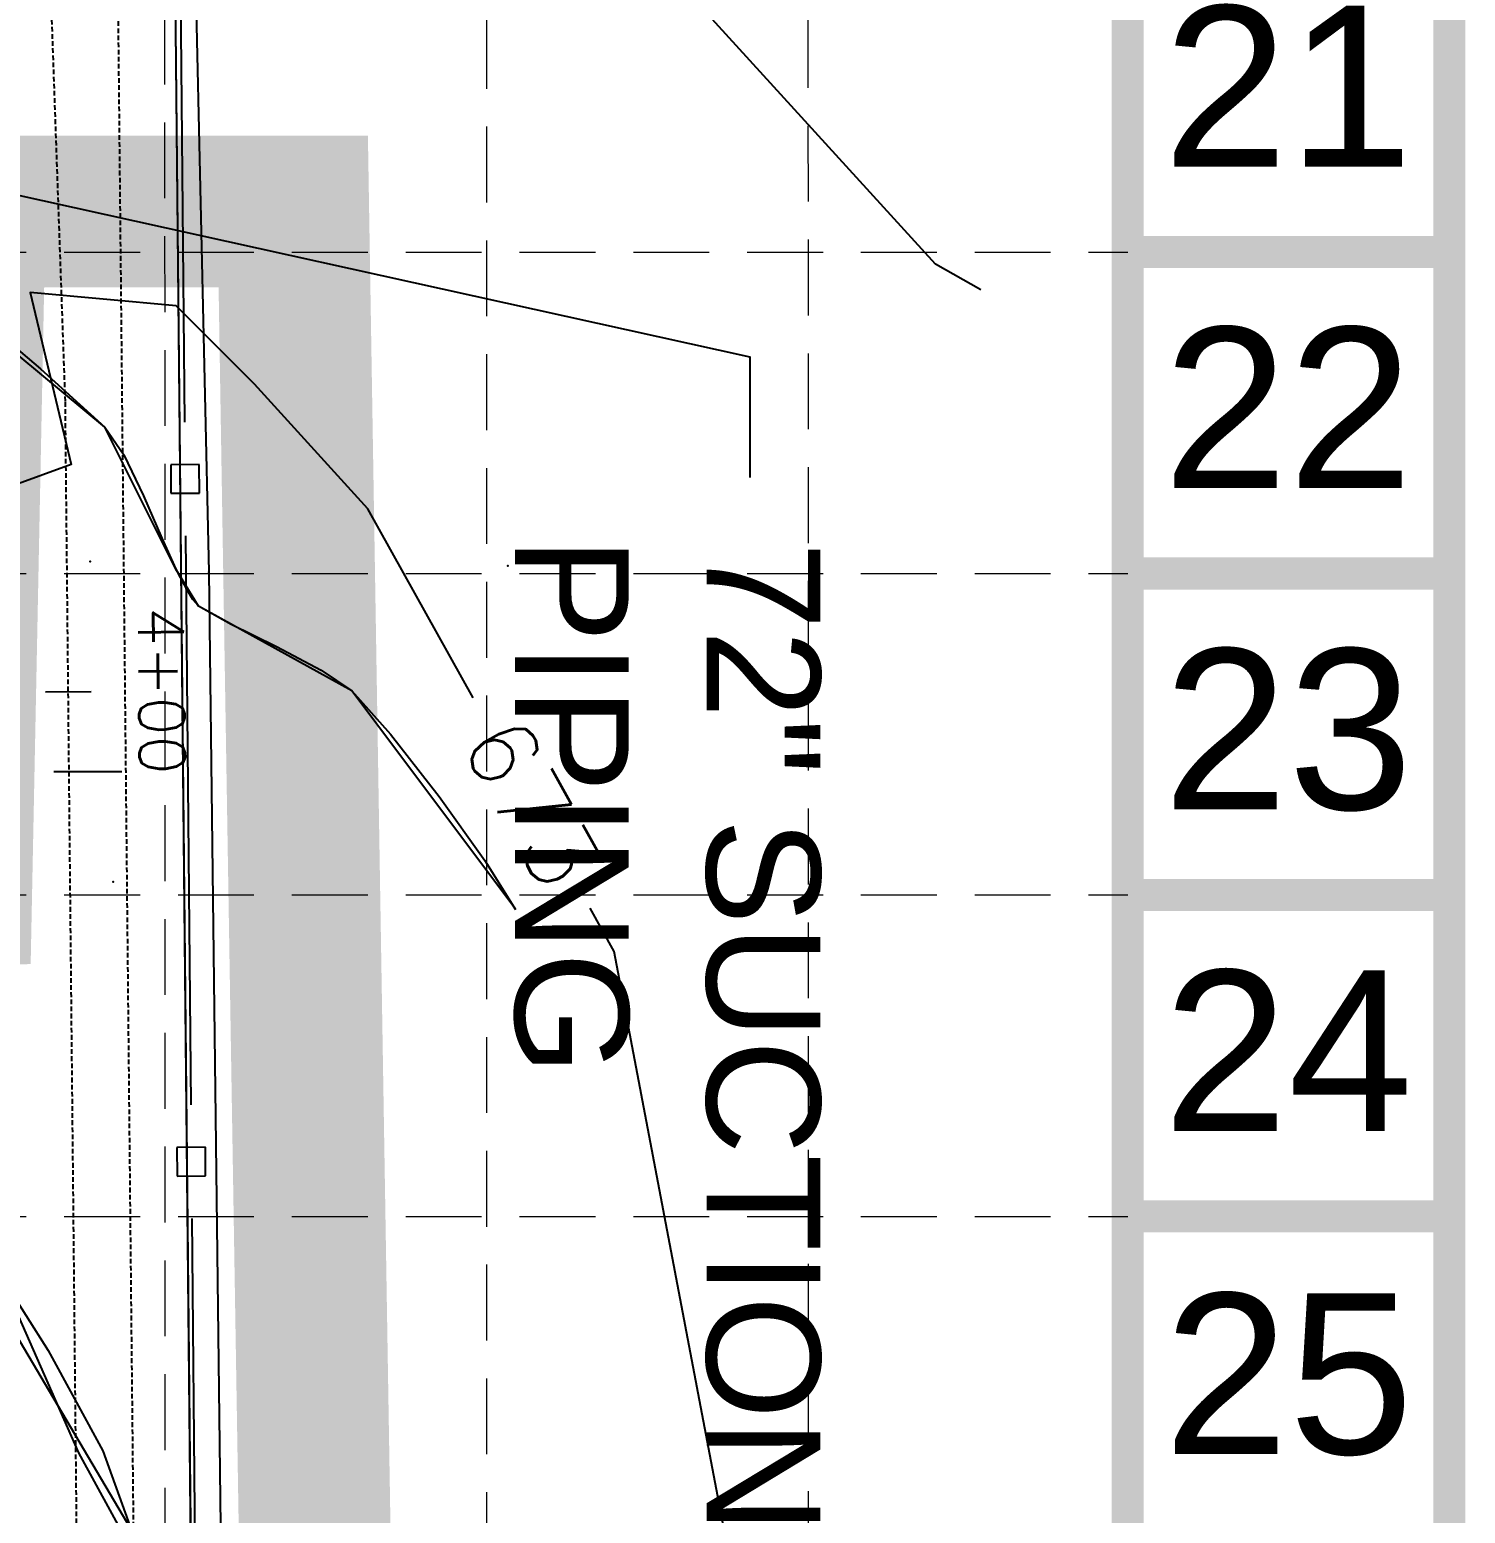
# Model space of a CAD drawing. Header units: inches. Extents: x 8056544 to 8057224, y 14638228 to 14639314.
# Drawn here: x 8057147.8 to 8057223.5, y 14638874 to 14638952.2 of the extents above; entities that cross this region are included whole.
import ezdxf
from ezdxf.enums import TextEntityAlignment as Align

# ---------------------------------------------------------------- set-up
doc = ezdxf.new("R2010")
doc.units = ezdxf.units.IN
doc.header["$MEASUREMENT"] = 0
doc.linetypes.add('DASHED2', pattern=[0.375, 0.25, -0.125])
doc.linetypes.add('HIDDEN', pattern=[0.375, 0.25, -0.125])
for name, color, linetype in [('12INCH TANK DRAIN-TXT-DRAIN', 7, 'Continuous'), ('12INCH TANK DRAIN-TXT-DRAIN20', 7, 'Continuous'), ('BASE', 7, 'Continuous'), ('BOUNDARY', 4, 'PL2'), ('C-DRAIN_', 7, 'DASHED2'), ('EC', 35, 'Continuous'), ('EX-FENCE', 2, 'FENCELINE1'), ('FN-6TXT', 6, 'Continuous'), ('FN-NEW-FENCE', 7, 'FENCELINE1'), ('GRID', 254, 'HIDDEN'), ('LIMITS OF DISTURBANCE', 1, 'HIDDEN'), ('POINT', 7, 'Continuous')]:
    doc.layers.add(name, color=color, linetype=linetype)
doc.styles.add('20-120', font='ROMANS.shx', dxfattribs={"height": 2.4})
doc.styles.add('30-120', font='ROMANS.shx', dxfattribs={"height": 3.6})
doc.styles.add('ROMANF', font='ROMANF.SHX')
doc.styles.get("Standard").update_dxf_attribs({"font": 'ARIAL.TTF'})
doc.linetypes.add('BARBWIRE_1', pattern='A,1,-0.1,["X",Standard,S=0.075,R=0,X=-0.025,Y=-0.0375],-0.1', length=1.2)
doc.linetypes.add('FENCELINE1', pattern='A,0.25,-0.1,[133,ltypeshp.shx,S=0.1,R=0,X=-0.1,Y=0],-0.1,1', length=1.45)
doc.linetypes.add('PL2', pattern='A,0.625,-0.058095,["l",ROMANF,S=0.14,R=0,X=0,Y=-0.055],-0.161905,0.625,-0.125,0.125,-0.125,0.125,-0.125', length=2.095)

# ---------------------------------------------------------------- blocks, each defined once
blk = doc.blocks.new('lbl_tic')
blk.add_line((0, -0.04165), (0, 0.04165))

msp = doc.modelspace()

# ---------------------------------------------------------------- linework, layer by layer
for p, q in [((8057156.764, 14638929.288), (8057155.264, 14638929.274)), ((8057155.264, 14638929.274), (8057155.278, 14638927.775)), ((8057156.777, 14638927.788), (8057156.764, 14638929.288)), ((8057155.278, 14638927.775), (8057156.777, 14638927.788)), ((8057157.093, 14638893.29), (8057155.593, 14638893.276)), ((8057155.593, 14638893.276), (8057155.607, 14638891.776)), ((8057157.107, 14638891.79), (8057157.093, 14638893.29)), ((8057155.607, 14638891.776), (8057157.107, 14638891.79))]:
    msp.add_line(p, q)
at = {"layer": 'BASE', "const_width": 1.695}
for points in [[(8057222.667, 14638228.634), (8057222.667, 14639313.374), (8056544.705, 14639313.374), (8056544.705, 14638228.634)], [(8057205.718, 14638245.583), (8057205.718, 14639296.425), (8056561.654, 14639296.425), (8056561.654, 14638245.583)]]:
    msp.add_lwpolyline(points, close=True, dxfattribs=at)
for points in [[(8057222.667, 14638940.495), (8057205.718, 14638940.495)], [(8057222.667, 14638923.545), (8057205.718, 14638923.545)], [(8057222.667, 14638906.596), (8057205.718, 14638906.596)], [(8057222.667, 14638889.647), (8057205.718, 14638889.647)]]:
    msp.add_lwpolyline(points, dxfattribs=at)
at = {"layer": 'BOUNDARY', "color": 7, "linetype": 'Continuous'}
msp.add_line((8057154.299, 14639073.081), (8057159.289, 14638576.482), dxfattribs=at)
msp.add_line((8057154.299, 14639073.081), (8057159.289, 14638576.482), dxfattribs=at)
at = {"layer": 'C-DRAIN_', "color": 5}
for points in [[(8056949.552, 14638766.244), (8057150.767, 14638827.719), (8057149.711, 14638932.626), (8057146.908, 14639012.457)], [(8056950.586, 14638761.331), (8057153.811, 14638823.42), (8057151.93, 14639010.322)]]:
    msp.add_lwpolyline(points, dxfattribs=at)
at = {"layer": 'EC', "flags": 128}
for points, elevation in [([(8057197.977, 14638938.496), (8057195.578, 14638939.851), (8057176.001, 14638961.344), (8057160.504, 14638976.872), (8057154.908, 14638982.899), (8057145.466, 14638986.105), (8057105.919, 14639008.084), (8057099.261, 14638998.747), (8057094.345, 14638996.81)], 672), ([(8057171.207, 14638916.983), (8057165.656, 14638926.96), (8057159.679, 14638933.521), (8057155.556, 14638937.652), (8057147.853, 14638938.367), (8057150.015, 14638929.299), (8057145.71, 14638927.731), (8057140.432, 14638928.286), (8057135.934, 14638931.587), (8057129.811, 14638940.567), (8057132.183, 14638952.494), (8057132.361, 14638953.863), (8057105.469, 14638975.941), (8057105.466, 14638975.949), (8057105.32, 14638976.022), (8057078.416, 14638978.903)], 673), ([(8057191.69, 14638838.357), (8057186.051, 14638845.468), (8057184.439, 14638873.123), (8057178.649, 14638903.608), (8057177.375, 14638905.898)], 673), ([(8057171.047, 14638793.73), (8057163.786, 14638827.23), (8057156.307, 14638866.414), (8057150.417, 14638877.186), (8057146.199, 14638886.733), (8057137.395, 14638900.602)], 674)]:
    msp.add_lwpolyline(points, dxfattribs=dict(at, elevation=elevation))
at = {"layer": 'EC', "linetype": 'Continuous'}
for points in [[(8057153.175, 14638873.141), (8057139.158, 14638896.856), (8057126.728, 14638909.297), (8057104.232, 14638932.082), (8057102.191, 14638932.205), (8057096.028, 14638931.596), (8057094.556, 14638933.437), (8057090.214, 14638935.542), (8057060.524, 14638937.009), (8057058.434, 14638937.33), (8057055.95, 14638936.253), (8057055.387, 14638936.347), (8057014.423, 14638952.232), (8057012.253, 14638953.888), (8057011.797, 14638966.621), (8057011.1, 14638969.321), (8057005.265, 14638981.113), (8057003.472, 14638984.952)], [(8057173.441, 14638905.84), (8057164.821, 14638917.364), (8057156.732, 14638921.827), (8057155.533, 14638923.769), (8057151.798, 14638931.261), (8057124.671, 14638953.785)]]:
    msp.add_lwpolyline(points, dxfattribs=at)
at = {"layer": 'EC'}
for points in [[(8057143.715, 14638938.304, 673), (8057148.403, 14638934.339, 673), (8057151.799, 14638931.268, 673), (8057151.799, 14638931.268, 673), (8057152.787, 14638929.807, 673), (8057153.835, 14638927.632, 673), (8057154.801, 14638925.4, 673), (8057155.543, 14638923.767, 673), (8057155.543, 14638923.767, 673), (8057155.766, 14638923.333, 673), (8057156.078, 14638922.749, 673), (8057156.421, 14638922.191, 673), (8057156.735, 14638921.837, 673), (8057156.735, 14638921.837, 673), (8057158.451, 14638920.875, 673), (8057160.842, 14638919.688, 673), (8057163.2, 14638918.456, 673), (8057164.816, 14638917.36, 673), (8057164.816, 14638917.36, 673), (8057166.861, 14638915.069, 673), (8057169.419, 14638911.795, 673), (8057171.831, 14638908.419, 673), (8057173.441, 14638905.823, 673)], [(8057145.248, 14638888.162, 674), (8057148.799, 14638882.571, 674), (8057151.694, 14638877.283, 674), (8057153.187, 14638873.141, 674)]]:
    msp.add_polyline3d(points, dxfattribs=at)
at = {"layer": 'EX-FENCE', "color": 7, "linetype": 'BARBWIRE_1'}
for p, q in [((8057156.198, 14638970.874), (8057157.283, 14638923.607)), ((8057157.283, 14638923.607), (8057157.888, 14638873.336))]:
    msp.add_line(p, q, dxfattribs=at)
at = {"layer": 'EX-FENCE', "color": 7, "linetype": 'Continuous'}
for p, q in [((8057155.719, 14638961.53), (8057155.993, 14638931.531)), ((8057156.048, 14638925.531), (8057156.322, 14638895.533)), ((8057156.377, 14638889.533), (8057156.651, 14638859.534))]:
    msp.add_line(p, q, dxfattribs=at)
at = {"layer": 'FN-6TXT', "color": 7, "ltscale": 50}
msp.add_lwpolyline([(8057140.456, 14638944.98), (8057185.793, 14638934.966), (8057185.793, 14638928.607)], dxfattribs=at)
at = {"layer": 'FN-NEW-FENCE', "ltscale": 0.5}
msp.add_lwpolyline([(8057114.9, 14639072.595), (8057154.299, 14639073.081), (8057158.787, 14638626.484), (8056878.789, 14638624.541), (8056878.917, 14638614.207)], dxfattribs=at)
at = {"layer": 'GRID', "color": 252, "linetype": 'HIDDEN', "lineweight": 0, "ltscale": 16}
for p, q in [((8057154.997, 14638313.328), (8057154.946, 14639296.805)), ((8057171.983, 14638313.106), (8057171.895, 14639296.805)), ((8057188.943, 14638313.152), (8057188.844, 14639296.805)), ((8056561.654, 14638940.495), (8057205.718, 14638940.495)), ((8056561.654, 14638923.545), (8057205.718, 14638923.545)), ((8056561.654, 14638906.596), (8057205.718, 14638906.596)), ((8056561.654, 14638889.647), (8057205.718, 14638889.647))]:
    msp.add_line(p, q, dxfattribs=at)
at = {"layer": 'LIMITS OF DISTURBANCE', "ltscale": 100, "const_width": 8}
msp.add_lwpolyline([(8057144.674, 14638942.632), (8057161.726, 14638942.632), (8057163.772, 14638816.49), (8057147.402, 14638813.081), (8057147.402, 14638789.216), (8056939.312, 14638643.158), (8056921.578, 14638658.159), (8056901.798, 14638643.158, -1.150358), (8056815.735, 14638850.355), (8056815.95, 14638895.34), (8056865.199, 14638896.296), (8056865.199, 14638880.044), (8056885.759, 14638880.044), (8056912.057, 14638867.139), (8056907.754, 14638858.057), (8056923.055, 14638848.497), (8056912.34, 14638833.357), (8056919.835, 14638827.331, -0.136349), (8056952.7, 14638777.278), (8057118.617, 14638826.51), (8057118.139, 14638905.855), (8057143.959, 14638906.811)], format="xyb", close=True, dxfattribs=at)
at = {"layer": 'POINT'}
for p in [(8057151.012, 14638924.185, 673.155), (8057173.042, 14638923.944, 672.68), (8057157.283, 14638923.607, 672.94), (8057152.233, 14638907.288, 673.49)]:
    msp.add_point(p, dxfattribs=at)

# ---------------------------------------------------------------- block references
at = {"layer": '12INCH TANK DRAIN-TXT-DRAIN', "ltscale": 50, "xscale": 43.21728691458702, "yscale": 43.21728691458702, "zscale": 43.21728691476591, "rotation": 90}
msp.add_blockref('lbl_tic', (8057150.896, 14638913.08), dxfattribs=at)
at = {"layer": '12INCH TANK DRAIN-TXT-DRAIN20', "ltscale": 50, "xscale": 28.81152460939434, "yscale": 28.81152461003512, "zscale": 28.81152460984394, "rotation": 270.5765441317365}
msp.add_blockref('lbl_tic', (8057149.865, 14638917.317), dxfattribs=at)

# ---------------------------------------------------------------- texts
at = {"layer": '12INCH TANK DRAIN-TXT-DRAIN20', "ltscale": 50, "style": '20-120'}
msp.add_text('4+00', height=2.4, rotation=270.57654, dxfattribs=at).set_placement((8057152.865, 14638917.348), align=Align.BOTTOM_CENTER)
at = {"layer": 'BASE'}
for s, p in [('21', (8057214.168, 14638949.239)), ('22', (8057214.168, 14638932.29)), ('23', (8057214.168, 14638915.341)), ('24', (8057214.168, 14638898.392)), ('25', (8057214.198, 14638881.355))]:
    msp.add_text(s, height=8.4745, dxfattribs=at).set_placement(p, align=Align.MIDDLE_CENTER)
at = {"layer": 'EC', "ltscale": 50, "insert": (8057174.291, 14638911.44, 673), "char_height": 3.6, "attachment_point": 5, "rotation": 299.09202, "style": '30-120'}
msp.add_mtext('{673}', dxfattribs=at)
at = {"layer": 'FN-6TXT', "color": 7}
for s, p in [('PIPING', (8057173.41, 14638925.489)), ('72" SUCTION/YARD ', (8057183.513, 14638925.239))]:
    msp.add_text(s, height=6, rotation=270, dxfattribs=at).set_placement(p)

doc.saveas('drawing.dxf')
